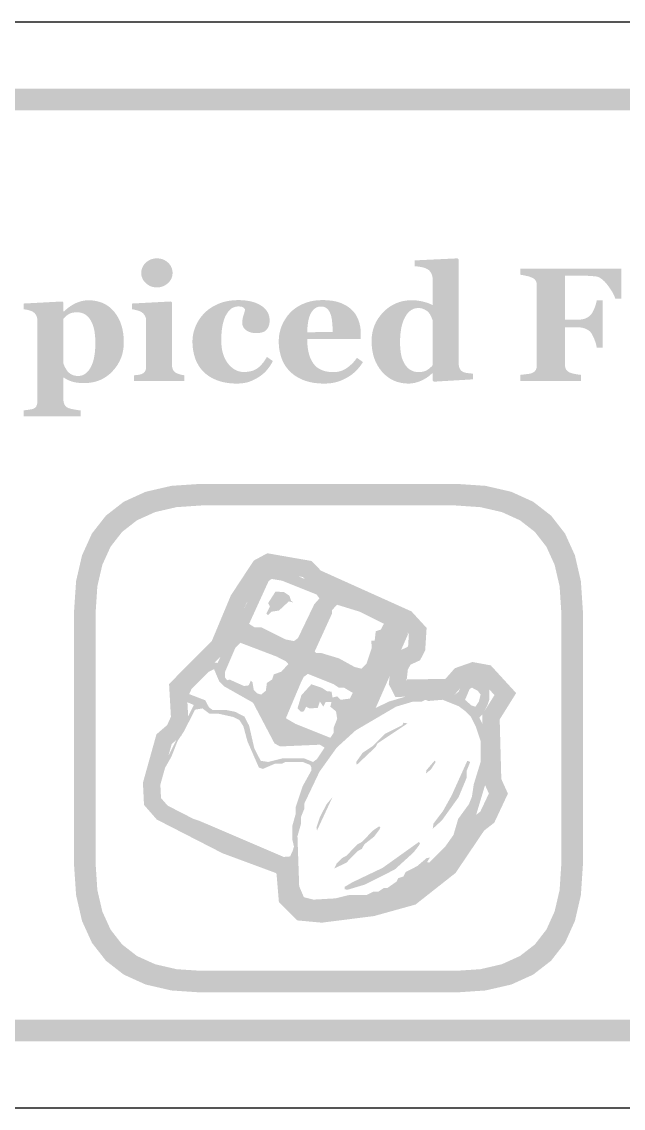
# Model space of a CAD drawing. Header units: millimetres. Extents: x 6 to 294, y 109 to 451.
# Drawn here: x 225.93 to 237.05, y 340.86 to 360.94 of the extents above; entities that cross this region are included whole.
import ezdxf

# ---------------------------------------------------------------- set-up
doc = ezdxf.new("R2010")
doc.units = ezdxf.units.MM
doc.layers.add('CUT', color=1, linetype='Continuous')
doc.layers.add('RASTER', color=7, linetype='Continuous')

msp = doc.modelspace()

# ---------------------------------------------------------------- hatches: boundary and pattern name
at = {"layer": 'RASTER'}
h = msp.add_hatch(color=7, dxfattribs=at)
h.paths.add_polyline_path([(211.2, 357.501), (211.234, 358.016), (211.337, 358.463), (211.509, 358.841), (211.75, 359.151), (212.059, 359.391), (212.438, 359.563), (212.884, 359.666), (213.4, 359.701), (270.6, 359.701), (271.116, 359.666), (271.563, 359.563), (271.941, 359.391), (272.25, 359.151), (272.491, 358.841), (272.663, 358.463), (272.766, 358.016), (272.8, 357.501), (272.8, 344.301), (272.766, 343.785), (272.662, 343.338), (272.491, 342.96), (272.25, 342.651), (271.941, 342.41), (271.563, 342.238), (271.116, 342.135), (270.6, 342.101), (213.4, 342.101), (212.884, 342.135), (212.438, 342.238), (212.059, 342.41), (211.75, 342.651), (211.509, 342.96), (211.337, 343.338), (211.234, 343.785), (211.2, 344.301)])
h.paths.add_polyline_path([(211.6, 357.501), (211.6, 344.301), (211.628, 343.879), (211.712, 343.513), (211.853, 343.204), (212.05, 342.951), (212.303, 342.754), (212.613, 342.613), (212.978, 342.529), (213.4, 342.501), (270.6, 342.501), (271.022, 342.529), (271.388, 342.613), (271.697, 342.754), (271.95, 342.951), (272.147, 343.204), (272.287, 343.513), (272.372, 343.879), (272.4, 344.301), (272.4, 357.501), (272.372, 357.923), (272.287, 358.288), (272.147, 358.598), (271.95, 358.851), (271.697, 359.048), (271.388, 359.188), (271.022, 359.273), (270.6, 359.301), (213.4, 359.301), (212.978, 359.273), (212.613, 359.188), (212.303, 359.048), (212.05, 358.851), (211.853, 358.598), (211.712, 358.288), (211.628, 357.923), (211.6, 357.501)], flags=0)
h = msp.add_hatch(color=7, dxfattribs=at)
h.paths.add_polyline_path([(228.934, 354.301), (228.008, 354.301), (228.008, 354.408), (228.017, 354.408), (228.027, 354.409), (228.036, 354.41), (228.046, 354.411), (228.055, 354.412), (228.064, 354.413), (228.073, 354.414), (228.083, 354.415), (228.092, 354.416), (228.1, 354.418), (228.109, 354.419), (228.117, 354.421), (228.124, 354.423), (228.132, 354.425), (228.139, 354.427), (228.146, 354.43), (228.157, 354.434), (228.167, 354.439), (228.177, 354.445), (228.185, 354.451), (228.193, 354.458), (228.2, 354.465), (228.206, 354.472), (228.211, 354.48), (228.216, 354.489), (228.22, 354.498), (228.223, 354.508), (228.226, 354.519), (228.228, 354.53), (228.229, 354.542), (228.23, 354.554), (228.23, 354.567), (228.23, 355.42), (228.23, 355.433), (228.229, 355.445), (228.227, 355.457), (228.225, 355.468), (228.221, 355.479), (228.217, 355.49), (228.213, 355.5), (228.207, 355.51), (228.201, 355.519), (228.195, 355.528), (228.188, 355.537), (228.181, 355.545), (228.173, 355.553), (228.165, 355.56), (228.157, 355.566), (228.148, 355.572), (228.141, 355.577), (228.134, 355.581), (228.125, 355.585), (228.115, 355.589), (228.105, 355.594), (228.094, 355.598), (228.082, 355.602), (228.069, 355.606), (228.055, 355.61), (228.042, 355.613), (228.03, 355.616), (228.018, 355.619), (228.005, 355.622), (227.994, 355.624), (227.982, 355.625), (227.971, 355.626), (227.971, 355.733), (228.689, 355.771), (228.711, 355.75), (228.711, 354.586), (228.711, 354.574), (228.712, 354.562), (228.714, 354.55), (228.716, 354.539), (228.72, 354.528), (228.723, 354.518), (228.728, 354.508), (228.733, 354.499), (228.739, 354.491), (228.745, 354.482), (228.752, 354.475), (228.76, 354.468), (228.768, 354.462), (228.777, 354.456), (228.786, 354.45), (228.796, 354.446), (228.803, 354.443), (228.811, 354.439), (228.819, 354.436), (228.827, 354.433), (228.835, 354.43), (228.843, 354.428), (228.852, 354.425), (228.86, 354.422), (228.869, 354.42), (228.878, 354.418), (228.887, 354.416), (228.896, 354.414), (228.905, 354.412), (228.915, 354.41), (228.924, 354.409), (228.934, 354.408)])
h.paths.add_polyline_path([(228.72, 356.299), (228.718, 356.272), (228.714, 356.245), (228.708, 356.22), (228.698, 356.196), (228.686, 356.173), (228.672, 356.15), (228.654, 356.129), (228.634, 356.109), (228.612, 356.091), (228.589, 356.075), (228.565, 356.061), (228.54, 356.05), (228.515, 356.042), (228.488, 356.036), (228.46, 356.032), (228.431, 356.031), (228.402, 356.032), (228.374, 356.036), (228.347, 356.042), (228.321, 356.05), (228.296, 356.061), (228.272, 356.075), (228.249, 356.091), (228.227, 356.109), (228.207, 356.129), (228.189, 356.15), (228.175, 356.173), (228.163, 356.196), (228.153, 356.22), (228.146, 356.245), (228.142, 356.272), (228.141, 356.299), (228.142, 356.326), (228.146, 356.352), (228.153, 356.378), (228.163, 356.402), (228.175, 356.425), (228.189, 356.448), (228.207, 356.469), (228.227, 356.489), (228.249, 356.508), (228.272, 356.524), (228.296, 356.537), (228.321, 356.549), (228.347, 356.557), (228.374, 356.563), (228.402, 356.567), (228.431, 356.568), (228.46, 356.567), (228.488, 356.563), (228.515, 356.557), (228.541, 356.549), (228.566, 356.537), (228.59, 356.524), (228.613, 356.508), (228.635, 356.489), (228.655, 356.469), (228.672, 356.448), (228.687, 356.425), (228.698, 356.402), (228.708, 356.378), (228.714, 356.352), (228.718, 356.326), (228.72, 356.299)])
h = msp.add_hatch(color=7, dxfattribs=at)
h.paths.add_polyline_path([(234.271, 354.332), (233.549, 354.289), (233.527, 354.31), (233.527, 354.444), (233.517, 354.447), (233.498, 354.428), (233.478, 354.41), (233.456, 354.392), (233.433, 354.375), (233.408, 354.358), (233.381, 354.342), (233.353, 354.327), (233.323, 354.312), (233.292, 354.298), (233.262, 354.286), (233.231, 354.277), (233.2, 354.268), (233.169, 354.262), (233.138, 354.258), (233.107, 354.255), (233.076, 354.254), (233.004, 354.257), (232.935, 354.268), (232.869, 354.285), (232.806, 354.309), (232.747, 354.34), (232.691, 354.378), (232.638, 354.422), (232.588, 354.474), (232.543, 354.531), (232.504, 354.592), (232.471, 354.657), (232.444, 354.726), (232.423, 354.799), (232.408, 354.876), (232.399, 354.957), (232.396, 355.042), (232.4, 355.118), (232.41, 355.191), (232.427, 355.261), (232.45, 355.329), (232.48, 355.394), (232.517, 355.456), (232.561, 355.516), (232.611, 355.572), (232.666, 355.624), (232.724, 355.669), (232.785, 355.707), (232.848, 355.738), (232.915, 355.762), (232.984, 355.78), (233.056, 355.79), (233.13, 355.793), (233.16, 355.793), (233.19, 355.792), (233.218, 355.79), (233.247, 355.787), (233.275, 355.783), (233.302, 355.778), (233.329, 355.773), (233.356, 355.766), (233.382, 355.759), (233.406, 355.752), (233.429, 355.745), (233.451, 355.737), (233.471, 355.729), (233.49, 355.72), (233.508, 355.712), (233.524, 355.703), (233.524, 356.182), (233.524, 356.195), (233.523, 356.208), (233.521, 356.221), (233.519, 356.234), (233.516, 356.247), (233.512, 356.259), (233.508, 356.271), (233.502, 356.283), (233.497, 356.295), (233.491, 356.306), (233.484, 356.316), (233.477, 356.326), (233.469, 356.335), (233.461, 356.343), (233.453, 356.351), (233.444, 356.357), (233.432, 356.365), (233.42, 356.372), (233.407, 356.379), (233.393, 356.385), (233.378, 356.391), (233.363, 356.395), (233.347, 356.4), (233.33, 356.404), (233.313, 356.407), (233.296, 356.41), (233.279, 356.413), (233.262, 356.415), (233.245, 356.418), (233.228, 356.42), (233.211, 356.422), (233.193, 356.423), (233.193, 356.53), (233.984, 356.568), (234.006, 356.545), (234.006, 354.625), (234.007, 354.611), (234.007, 354.598), (234.009, 354.585), (234.011, 354.573), (234.014, 354.562), (234.017, 354.551), (234.02, 354.541), (234.025, 354.531), (234.03, 354.522), (234.035, 354.513), (234.042, 354.504), (234.049, 354.497), (234.056, 354.489), (234.065, 354.483), (234.074, 354.476), (234.084, 354.471), (234.092, 354.467), (234.101, 354.463), (234.111, 354.46), (234.122, 354.457), (234.134, 354.454), (234.146, 354.451), (234.16, 354.449), (234.174, 354.447), (234.189, 354.446), (234.202, 354.444), (234.216, 354.443), (234.228, 354.441), (234.24, 354.44), (234.251, 354.44), (234.262, 354.439), (234.271, 354.438)])
h.paths.add_polyline_path([(233.524, 354.592), (233.524, 355.42), (233.522, 355.428), (233.519, 355.437), (233.516, 355.446), (233.512, 355.455), (233.508, 355.465), (233.505, 355.475), (233.5, 355.485), (233.496, 355.495), (233.491, 355.505), (233.486, 355.515), (233.48, 355.525), (233.474, 355.535), (233.468, 355.544), (233.461, 355.554), (233.453, 355.563), (233.445, 355.572), (233.438, 355.58), (233.429, 355.587), (233.421, 355.594), (233.411, 355.601), (233.401, 355.608), (233.39, 355.614), (233.379, 355.621), (233.367, 355.626), (233.354, 355.632), (233.342, 355.637), (233.328, 355.641), (233.315, 355.644), (233.301, 355.647), (233.286, 355.648), (233.272, 355.65), (233.256, 355.65), (233.221, 355.647), (233.186, 355.64), (233.154, 355.627), (233.123, 355.609), (233.094, 355.585), (233.066, 355.557), (233.04, 355.523), (233.016, 355.484), (232.994, 355.441), (232.975, 355.393), (232.959, 355.341), (232.946, 355.285), (232.936, 355.224), (232.928, 355.159), (232.924, 355.09), (232.922, 355.017), (232.923, 354.988), (232.923, 354.959), (232.925, 354.932), (232.927, 354.904), (232.929, 354.878), (232.932, 354.853), (232.935, 354.828), (232.939, 354.804), (232.944, 354.781), (232.949, 354.758), (232.955, 354.735), (232.962, 354.714), (232.97, 354.692), (232.979, 354.672), (232.988, 354.652), (232.999, 354.632), (233.01, 354.613), (233.021, 354.595), (233.034, 354.578), (233.047, 354.563), (233.061, 354.548), (233.076, 354.534), (233.091, 354.522), (233.108, 354.51), (233.125, 354.5), (233.143, 354.491), (233.161, 354.483), (233.181, 354.477), (233.202, 354.473), (233.223, 354.469), (233.245, 354.467), (233.268, 354.466), (233.29, 354.467), (233.311, 354.468), (233.331, 354.471), (233.35, 354.475), (233.368, 354.48), (233.385, 354.486), (233.401, 354.493), (233.416, 354.501), (233.431, 354.51), (233.445, 354.519), (233.459, 354.53), (233.472, 354.541), (233.486, 354.553), (233.499, 354.565), (233.512, 354.578), (233.524, 354.592)], flags=0)
for points in [[(237.012, 355.824), (236.899, 355.824), (236.888, 355.855), (236.874, 355.886), (236.858, 355.918), (236.841, 355.95), (236.821, 355.982), (236.799, 356.015), (236.775, 356.049), (236.749, 356.083), (236.723, 356.115), (236.696, 356.144), (236.67, 356.168), (236.644, 356.189), (236.619, 356.206), (236.594, 356.219), (236.569, 356.228), (236.545, 356.233), (236.533, 356.234), (236.521, 356.236), (236.508, 356.237), (236.494, 356.238), (236.479, 356.24), (236.463, 356.241), (236.446, 356.242), (236.428, 356.243), (236.41, 356.244), (236.392, 356.245), (236.374, 356.246), (236.357, 356.246), (236.341, 356.247), (236.324, 356.247), (236.309, 356.248), (236.293, 356.248), (235.969, 356.248), (235.969, 355.432), (236.176, 355.432), (236.197, 355.432), (236.218, 355.433), (236.238, 355.434), (236.258, 355.437), (236.276, 355.439), (236.294, 355.443), (236.312, 355.447), (236.328, 355.451), (236.344, 355.457), (236.359, 355.463), (236.374, 355.471), (236.389, 355.479), (236.403, 355.488), (236.417, 355.499), (236.43, 355.51), (236.442, 355.522), (236.452, 355.532), (236.461, 355.544), (236.47, 355.557), (236.478, 355.571), (236.487, 355.587), (236.496, 355.605), (236.505, 355.624), (236.513, 355.645), (236.522, 355.666), (236.529, 355.686), (236.535, 355.706), (236.541, 355.724), (236.546, 355.742), (236.55, 355.76), (236.553, 355.776), (236.555, 355.792), (236.667, 355.792), (236.667, 354.917), (236.555, 354.917), (236.553, 354.934), (236.55, 354.952), (236.546, 354.971), (236.541, 354.991), (236.535, 355.011), (236.527, 355.032), (236.519, 355.055), (236.51, 355.078), (236.5, 355.101), (236.491, 355.121), (236.482, 355.14), (236.473, 355.156), (236.465, 355.171), (236.457, 355.184), (236.45, 355.194), (236.442, 355.203), (236.431, 355.214), (236.42, 355.225), (236.407, 355.235), (236.394, 355.244), (236.38, 355.252), (236.365, 355.26), (236.35, 355.267), (236.334, 355.273), (236.317, 355.278), (236.299, 355.283), (236.281, 355.287), (236.261, 355.29), (236.241, 355.292), (236.22, 355.294), (236.198, 355.295), (236.176, 355.295), (235.969, 355.295), (235.969, 354.607), (235.97, 354.594), (235.97, 354.582), (235.972, 354.57), (235.974, 354.558), (235.977, 354.547), (235.98, 354.536), (235.984, 354.526), (235.989, 354.517), (235.995, 354.508), (236.001, 354.499), (236.009, 354.491), (236.018, 354.483), (236.028, 354.476), (236.039, 354.469), (236.051, 354.462), (236.064, 354.456), (236.073, 354.453), (236.082, 354.45), (236.092, 354.446), (236.103, 354.443), (236.114, 354.44), (236.126, 354.438), (236.139, 354.435), (236.153, 354.432), (236.167, 354.429), (236.181, 354.427), (236.195, 354.424), (236.209, 354.422), (236.223, 354.42), (236.237, 354.418), (236.251, 354.417), (236.265, 354.415), (236.265, 354.301), (235.145, 354.301), (235.145, 354.415), (235.156, 354.416), (235.168, 354.417), (235.18, 354.419), (235.194, 354.42), (235.209, 354.422), (235.224, 354.424), (235.24, 354.426), (235.257, 354.428), (235.274, 354.43), (235.29, 354.432), (235.304, 354.434), (235.317, 354.436), (235.329, 354.439), (235.339, 354.442), (235.348, 354.444), (235.355, 354.447), (235.368, 354.453), (235.38, 354.459), (235.39, 354.465), (235.4, 354.472), (235.409, 354.479), (235.416, 354.487), (235.423, 354.496), (235.429, 354.504), (235.434, 354.514), (235.438, 354.524), (235.441, 354.535), (235.444, 354.546), (235.446, 354.558), (235.448, 354.571), (235.449, 354.584), (235.449, 354.598), (235.449, 356.064), (235.449, 356.077), (235.448, 356.089), (235.447, 356.1), (235.445, 356.111), (235.442, 356.122), (235.439, 356.132), (235.435, 356.142), (235.431, 356.152), (235.426, 356.161), (235.419, 356.17), (235.412, 356.178), (235.403, 356.186), (235.393, 356.193), (235.382, 356.201), (235.369, 356.207), (235.355, 356.214), (235.345, 356.218), (235.333, 356.222), (235.321, 356.227), (235.308, 356.231), (235.294, 356.235), (235.279, 356.239), (235.264, 356.242), (235.247, 356.246), (235.231, 356.25), (235.215, 356.253), (235.201, 356.256), (235.188, 356.258), (235.175, 356.26), (235.164, 356.262), (235.154, 356.264), (235.145, 356.265), (235.145, 356.379), (237.012, 356.379)], [(229.905, 354.254), (229.855, 354.255), (229.806, 354.258), (229.759, 354.262), (229.713, 354.269), (229.669, 354.277), (229.626, 354.287), (229.585, 354.299), (229.545, 354.313), (229.507, 354.329), (229.471, 354.346), (229.436, 354.364), (229.403, 354.383), (229.372, 354.404), (229.342, 354.427), (229.314, 354.45), (229.288, 354.475), (229.264, 354.502), (229.241, 354.529), (229.219, 354.558), (229.2, 354.589), (229.182, 354.62), (229.165, 354.653), (229.15, 354.686), (229.137, 354.721), (229.126, 354.757), (229.115, 354.794), (229.107, 354.831), (229.1, 354.87), (229.094, 354.909), (229.091, 354.948), (229.088, 354.989), (229.087, 355.03), (229.088, 355.068), (229.091, 355.106), (229.096, 355.142), (229.103, 355.179), (229.111, 355.215), (229.122, 355.251), (229.134, 355.286), (229.148, 355.32), (229.164, 355.354), (229.181, 355.387), (229.2, 355.419), (229.22, 355.45), (229.241, 355.479), (229.264, 355.508), (229.288, 355.535), (229.313, 355.562), (229.341, 355.588), (229.37, 355.613), (229.401, 355.636), (229.433, 355.658), (229.467, 355.679), (229.503, 355.698), (229.54, 355.716), (229.579, 355.733), (229.619, 355.748), (229.66, 355.761), (229.703, 355.772), (229.746, 355.78), (229.79, 355.787), (229.836, 355.792), (229.882, 355.795), (229.93, 355.796), (229.995, 355.795), (230.057, 355.79), (230.116, 355.782), (230.171, 355.771), (230.223, 355.757), (230.271, 355.739), (230.315, 355.718), (230.356, 355.695), (230.393, 355.668), (230.425, 355.639), (230.451, 355.608), (230.474, 355.575), (230.491, 355.54), (230.503, 355.502), (230.51, 355.462), (230.513, 355.42), (230.512, 355.394), (230.509, 355.37), (230.505, 355.347), (230.499, 355.325), (230.491, 355.304), (230.481, 355.285), (230.47, 355.267), (230.457, 355.25), (230.442, 355.235), (230.424, 355.222), (230.404, 355.211), (230.381, 355.202), (230.356, 355.195), (230.328, 355.19), (230.298, 355.187), (230.265, 355.186), (230.238, 355.186), (230.212, 355.189), (230.188, 355.193), (230.164, 355.199), (230.142, 355.206), (230.121, 355.215), (230.1, 355.226), (230.081, 355.238), (230.064, 355.252), (230.049, 355.267), (230.036, 355.282), (230.026, 355.299), (230.018, 355.317), (230.012, 355.336), (230.008, 355.355), (230.007, 355.376), (230.008, 355.394), (230.009, 355.412), (230.011, 355.43), (230.013, 355.447), (230.016, 355.465), (230.021, 355.483), (230.025, 355.5), (230.031, 355.518), (230.036, 355.535), (230.041, 355.551), (230.046, 355.566), (230.049, 355.58), (230.053, 355.593), (230.055, 355.605), (230.057, 355.615), (230.059, 355.625), (230.054, 355.631), (230.05, 355.637), (230.045, 355.643), (230.04, 355.648), (230.035, 355.653), (230.029, 355.658), (230.024, 355.662), (230.018, 355.665), (230.011, 355.669), (230.003, 355.671), (229.995, 355.674), (229.986, 355.676), (229.976, 355.677), (229.965, 355.678), (229.953, 355.679), (229.94, 355.679), (229.924, 355.679), (229.908, 355.677), (229.892, 355.675), (229.877, 355.672), (229.862, 355.667), (229.848, 355.662), (229.834, 355.656), (229.82, 355.648), (229.806, 355.64), (229.793, 355.63), (229.78, 355.619), (229.767, 355.606), (229.755, 355.592), (229.743, 355.576), (229.731, 355.559), (229.719, 355.54), (229.708, 355.521), (229.697, 355.5), (229.687, 355.478), (229.678, 355.454), (229.669, 355.429), (229.661, 355.402), (229.653, 355.374), (229.646, 355.344), (229.64, 355.312), (229.634, 355.279), (229.63, 355.244), (229.626, 355.208), (229.623, 355.17), (229.621, 355.131), (229.62, 355.09), (229.619, 355.048), (229.621, 354.984), (229.627, 354.924), (229.636, 354.867), (229.65, 354.812), (229.667, 354.761), (229.688, 354.714), (229.713, 354.669), (229.741, 354.627), (229.773, 354.59), (229.806, 354.558), (229.84, 354.53), (229.876, 354.508), (229.913, 354.49), (229.952, 354.478), (229.992, 354.47), (230.034, 354.468), (230.073, 354.469), (230.111, 354.472), (230.146, 354.478), (230.18, 354.486), (230.211, 354.496), (230.24, 354.509), (230.267, 354.523), (230.292, 354.54), (230.316, 354.559), (230.339, 354.58), (230.361, 354.603), (230.383, 354.628), (230.404, 354.655), (230.424, 354.683), (230.444, 354.714), (230.463, 354.746), (230.573, 354.67), (230.561, 354.648), (230.549, 354.626), (230.536, 354.605), (230.523, 354.584), (230.509, 354.564), (230.495, 354.545), (230.48, 354.525), (230.464, 354.507), (230.448, 354.488), (230.431, 354.471), (230.414, 354.453), (230.395, 354.437), (230.376, 354.421), (230.356, 354.405), (230.335, 354.39), (230.313, 354.376), (230.29, 354.361), (230.267, 354.347), (230.244, 354.335), (230.22, 354.323), (230.197, 354.312), (230.173, 354.302), (230.15, 354.293), (230.126, 354.285), (230.102, 354.277), (230.076, 354.271), (230.05, 354.266), (230.023, 354.262), (229.995, 354.258), (229.966, 354.256), (229.936, 354.254), (229.905, 354.254)]]:
    msp.add_hatch(color=7, dxfattribs=at).paths.add_polyline_path(points)
h = msp.add_hatch(color=7, dxfattribs=at)
h.paths.add_polyline_path([(227.819, 355.014), (227.816, 354.938), (227.806, 354.865), (227.79, 354.795), (227.767, 354.727), (227.738, 354.662), (227.703, 354.6), (227.661, 354.541), (227.612, 354.484), (227.559, 354.432), (227.502, 354.387), (227.442, 354.349), (227.378, 354.318), (227.311, 354.294), (227.241, 354.277), (227.167, 354.266), (227.089, 354.263), (227.055, 354.263), (227.022, 354.264), (226.991, 354.267), (226.962, 354.27), (226.934, 354.274), (226.908, 354.279), (226.884, 354.285), (226.861, 354.291), (226.839, 354.299), (226.819, 354.306), (226.799, 354.314), (226.781, 354.323), (226.763, 354.332), (226.746, 354.341), (226.731, 354.351), (226.716, 354.361), (226.704, 354.361), (226.704, 353.949), (226.704, 353.937), (226.706, 353.924), (226.707, 353.913), (226.71, 353.901), (226.713, 353.89), (226.717, 353.88), (226.721, 353.87), (226.727, 353.86), (226.733, 353.851), (226.739, 353.842), (226.746, 353.834), (226.754, 353.827), (226.762, 353.82), (226.771, 353.814), (226.781, 353.809), (226.791, 353.804), (226.801, 353.8), (226.812, 353.796), (226.825, 353.793), (226.838, 353.789), (226.853, 353.785), (226.868, 353.782), (226.885, 353.778), (226.903, 353.775), (226.92, 353.772), (226.937, 353.769), (226.954, 353.766), (226.969, 353.764), (226.984, 353.762), (226.998, 353.761), (227.011, 353.76), (227.023, 353.759), (227.023, 353.65), (225.966, 353.65), (225.966, 353.759), (225.975, 353.76), (225.985, 353.761), (225.996, 353.762), (226.007, 353.763), (226.019, 353.764), (226.031, 353.766), (226.044, 353.768), (226.058, 353.77), (226.072, 353.772), (226.084, 353.774), (226.096, 353.776), (226.107, 353.778), (226.117, 353.78), (226.126, 353.782), (226.134, 353.784), (226.142, 353.787), (226.153, 353.791), (226.163, 353.796), (226.173, 353.802), (226.181, 353.808), (226.188, 353.816), (226.195, 353.824), (226.201, 353.832), (226.205, 353.842), (226.209, 353.851), (226.213, 353.862), (226.216, 353.872), (226.218, 353.883), (226.22, 353.894), (226.221, 353.906), (226.222, 353.918), (226.222, 353.93), (226.222, 355.429), (226.221, 355.441), (226.219, 355.452), (226.217, 355.463), (226.214, 355.474), (226.211, 355.485), (226.208, 355.495), (226.204, 355.504), (226.199, 355.514), (226.195, 355.523), (226.189, 355.531), (226.183, 355.54), (226.176, 355.548), (226.168, 355.556), (226.16, 355.564), (226.151, 355.571), (226.142, 355.578), (226.134, 355.583), (226.126, 355.587), (226.117, 355.591), (226.108, 355.596), (226.098, 355.599), (226.087, 355.603), (226.076, 355.606), (226.064, 355.61), (226.052, 355.613), (226.04, 355.615), (226.028, 355.618), (226.016, 355.62), (226.004, 355.622), (225.992, 355.624), (225.98, 355.625), (225.969, 355.626), (225.969, 355.733), (226.682, 355.771), (226.704, 355.752), (226.704, 355.59), (226.716, 355.587), (226.74, 355.611), (226.765, 355.633), (226.791, 355.654), (226.818, 355.674), (226.845, 355.692), (226.873, 355.709), (226.901, 355.725), (226.93, 355.739), (226.96, 355.752), (226.989, 355.763), (227.019, 355.772), (227.048, 355.78), (227.077, 355.786), (227.106, 355.79), (227.135, 355.793), (227.164, 355.793), (227.238, 355.79), (227.308, 355.78), (227.374, 355.763), (227.435, 355.74), (227.493, 355.71), (227.547, 355.673), (227.597, 355.629), (227.643, 355.579), (227.684, 355.523), (227.72, 355.463), (227.75, 355.399), (227.775, 355.33), (227.794, 355.258), (227.808, 355.181), (227.816, 355.1), (227.819, 355.014)])
h.paths.add_polyline_path([(227.293, 355.008), (227.293, 355.036), (227.292, 355.063), (227.291, 355.089), (227.289, 355.116), (227.287, 355.142), (227.284, 355.168), (227.281, 355.193), (227.277, 355.219), (227.272, 355.243), (227.267, 355.267), (227.261, 355.291), (227.255, 355.314), (227.247, 355.336), (227.239, 355.357), (227.23, 355.378), (227.22, 355.398), (227.209, 355.417), (227.198, 355.435), (227.186, 355.453), (227.174, 355.469), (227.16, 355.484), (227.146, 355.498), (227.131, 355.512), (227.115, 355.524), (227.098, 355.535), (227.081, 355.544), (227.062, 355.553), (227.043, 355.559), (227.022, 355.564), (227.001, 355.568), (226.979, 355.57), (226.956, 355.571), (226.933, 355.57), (226.911, 355.569), (226.89, 355.566), (226.87, 355.563), (226.852, 355.558), (226.835, 355.552), (226.819, 355.546), (226.804, 355.538), (226.79, 355.529), (226.776, 355.52), (226.763, 355.51), (226.75, 355.5), (226.738, 355.489), (226.726, 355.477), (226.715, 355.465), (226.704, 355.452), (226.704, 354.622), (226.707, 354.614), (226.71, 354.606), (226.713, 354.597), (226.717, 354.588), (226.721, 354.578), (226.726, 354.568), (226.732, 354.557), (226.738, 354.546), (226.744, 354.535), (226.75, 354.524), (226.756, 354.514), (226.763, 354.505), (226.769, 354.496), (226.775, 354.487), (226.781, 354.479), (226.788, 354.472), (226.797, 354.463), (226.807, 354.454), (226.817, 354.445), (226.827, 354.438), (226.837, 354.431), (226.848, 354.424), (226.86, 354.419), (226.871, 354.414), (226.883, 354.409), (226.895, 354.405), (226.907, 354.402), (226.92, 354.399), (226.933, 354.397), (226.946, 354.396), (226.96, 354.395), (226.974, 354.395), (227.009, 354.397), (227.043, 354.404), (227.074, 354.416), (227.104, 354.434), (227.132, 354.455), (227.159, 354.482), (227.183, 354.514), (227.206, 354.551), (227.226, 354.592), (227.244, 354.638), (227.259, 354.688), (227.271, 354.743), (227.281, 354.802), (227.288, 354.867), (227.292, 354.935), (227.293, 355.008)], flags=0)
h = msp.add_hatch(color=7, dxfattribs=at)
h.paths.add_polyline_path([(232.237, 354.651), (232.224, 354.63), (232.21, 354.61), (232.195, 354.59), (232.18, 354.57), (232.164, 354.55), (232.148, 354.531), (232.131, 354.512), (232.113, 354.493), (232.095, 354.475), (232.076, 354.458), (232.056, 354.441), (232.036, 354.425), (232.015, 354.409), (231.993, 354.394), (231.971, 354.38), (231.948, 354.367), (231.924, 354.353), (231.899, 354.341), (231.874, 354.329), (231.85, 354.318), (231.825, 354.308), (231.8, 354.298), (231.775, 354.29), (231.75, 354.282), (231.724, 354.276), (231.698, 354.27), (231.67, 354.265), (231.642, 354.261), (231.613, 354.258), (231.582, 354.256), (231.551, 354.254), (231.519, 354.254), (231.466, 354.255), (231.414, 354.258), (231.365, 354.263), (231.317, 354.269), (231.271, 354.278), (231.227, 354.289), (231.185, 354.301), (231.145, 354.315), (231.106, 354.331), (231.069, 354.349), (231.034, 354.368), (231.001, 354.388), (230.969, 354.409), (230.939, 354.432), (230.911, 354.456), (230.885, 354.481), (230.86, 354.508), (230.837, 354.535), (230.815, 354.564), (230.795, 354.594), (230.777, 354.626), (230.76, 354.658), (230.745, 354.692), (230.732, 354.726), (230.72, 354.762), (230.71, 354.799), (230.701, 354.836), (230.694, 354.874), (230.688, 354.912), (230.684, 354.952), (230.682, 354.992), (230.681, 355.033), (230.682, 355.07), (230.685, 355.107), (230.689, 355.144), (230.695, 355.18), (230.703, 355.215), (230.712, 355.25), (230.723, 355.285), (230.736, 355.32), (230.751, 355.353), (230.766, 355.386), (230.784, 355.418), (230.803, 355.449), (230.823, 355.479), (230.844, 355.508), (230.868, 355.536), (230.892, 355.563), (230.918, 355.589), (230.945, 355.613), (230.974, 355.636), (231.005, 355.658), (231.037, 355.678), (231.071, 355.697), (231.106, 355.715), (231.143, 355.732), (231.182, 355.747), (231.221, 355.76), (231.262, 355.771), (231.304, 355.78), (231.347, 355.787), (231.391, 355.792), (231.436, 355.795), (231.482, 355.796), (231.533, 355.796), (231.58, 355.793), (231.626, 355.789), (231.669, 355.784), (231.71, 355.777), (231.749, 355.768), (231.785, 355.758), (231.819, 355.747), (231.852, 355.734), (231.882, 355.719), (231.912, 355.704), (231.94, 355.687), (231.966, 355.669), (231.992, 355.65), (232.015, 355.63), (232.038, 355.609), (232.058, 355.588), (232.077, 355.565), (232.094, 355.542), (232.11, 355.518), (232.124, 355.493), (232.137, 355.467), (232.149, 355.44), (232.159, 355.412), (232.168, 355.383), (232.176, 355.354), (232.182, 355.325), (232.188, 355.296), (232.192, 355.266), (232.195, 355.235), (232.197, 355.205), (232.197, 355.174), (232.197, 355.079), (231.207, 355.079), (231.209, 355.006), (231.214, 354.937), (231.223, 354.874), (231.236, 354.814), (231.252, 354.759), (231.272, 354.709), (231.296, 354.663), (231.323, 354.622), (231.354, 354.585), (231.389, 354.553), (231.429, 354.526), (231.473, 354.504), (231.521, 354.487), (231.573, 354.475), (231.63, 354.467), (231.69, 354.465), (231.724, 354.466), (231.758, 354.47), (231.79, 354.475), (231.821, 354.484), (231.852, 354.494), (231.881, 354.507), (231.91, 354.523), (231.938, 354.54), (231.965, 354.56), (231.991, 354.581), (232.016, 354.603), (232.04, 354.626), (232.063, 354.65), (232.085, 354.676), (232.106, 354.703), (232.125, 354.731)])
h.paths.add_polyline_path([(231.677, 355.208), (231.677, 355.23), (231.677, 355.252), (231.676, 355.274), (231.675, 355.297), (231.674, 355.319), (231.672, 355.342), (231.671, 355.365), (231.668, 355.388), (231.666, 355.41), (231.663, 355.432), (231.66, 355.452), (231.656, 355.472), (231.652, 355.49), (231.648, 355.507), (231.643, 355.523), (231.638, 355.539), (231.631, 355.555), (231.624, 355.571), (231.616, 355.585), (231.608, 355.599), (231.599, 355.611), (231.59, 355.623), (231.58, 355.633), (231.57, 355.643), (231.558, 355.651), (231.547, 355.658), (231.534, 355.664), (231.521, 355.669), (231.507, 355.673), (231.492, 355.676), (231.477, 355.677), (231.46, 355.678), (231.433, 355.676), (231.407, 355.671), (231.382, 355.662), (231.359, 355.649), (231.337, 355.633), (231.317, 355.613), (231.298, 355.59), (231.28, 355.563), (231.264, 355.533), (231.25, 355.498), (231.238, 355.459), (231.228, 355.416), (231.22, 355.369), (231.214, 355.317), (231.209, 355.261), (231.207, 355.202)], flags=0)
h = msp.add_hatch(color=7, dxfattribs=at)
h.paths.add_polyline_path([(226.9, 350.051), (226.937, 350.602), (227.047, 351.079), (227.23, 351.483), (227.488, 351.813), (227.818, 352.07), (228.222, 352.254), (228.699, 352.364), (229.25, 352.401), (233.95, 352.401), (234.501, 352.364), (234.978, 352.254), (235.382, 352.07), (235.713, 351.813), (235.97, 351.483), (236.153, 351.079), (236.263, 350.602), (236.3, 350.051), (236.3, 345.351), (236.263, 344.8), (236.153, 344.323), (235.97, 343.919), (235.713, 343.588), (235.382, 343.331), (234.978, 343.148), (234.501, 343.038), (233.95, 343.001), (229.25, 343.001), (228.699, 343.038), (228.222, 343.148), (227.818, 343.331), (227.488, 343.588), (227.23, 343.919), (227.047, 344.323), (226.937, 344.8), (226.9, 345.351)])
h.paths.add_polyline_path([(227.3, 350.051), (227.3, 345.351), (227.33, 344.894), (227.422, 344.498), (227.574, 344.163), (227.788, 343.888), (228.062, 343.675), (228.397, 343.523), (228.793, 343.431), (229.25, 343.401), (233.95, 343.401), (234.407, 343.431), (234.803, 343.523), (235.138, 343.675), (235.413, 343.888), (235.626, 344.163), (235.778, 344.498), (235.87, 344.894), (235.9, 345.351), (235.9, 350.051), (235.87, 350.508), (235.778, 350.904), (235.626, 351.239), (235.413, 351.513), (235.138, 351.727), (234.803, 351.879), (234.407, 351.97), (233.95, 352.001), (229.25, 352.001), (228.793, 351.97), (228.397, 351.879), (228.062, 351.727), (227.788, 351.513), (227.574, 351.239), (227.422, 350.904), (227.33, 350.508), (227.3, 350.051)], flags=0)
h = msp.add_hatch(color=7, dxfattribs=at)
h.paths.add_polyline_path([(230.47, 351.118), (231.288, 350.975), (231.46, 350.797), (233.134, 350.043), (233.413, 349.738), (233.387, 349.324), (233.292, 349.14), (233.115, 349.059), (233.066, 348.968), (233.043, 348.76), (233.03, 348.785), (233.76, 348.796), (233.935, 348.994), (234.26, 349.108), (234.598, 349.046), (235.067, 348.534), (234.763, 348.047), (234.793, 346.946), (234.915, 346.676), (234.664, 346.14), (234.475, 345.992), (233.948, 345.21), (233.208, 344.626), (232.441, 344.413), (231.477, 344.291), (231.022, 344.333), (230.684, 344.671), (230.641, 345.189), (230.629, 345.208), (229.644, 345.573), (228.428, 346.197), (228.192, 346.467), (228.172, 346.877), (228.422, 347.772), (228.62, 347.943), (228.689, 348.095), (228.655, 348.702), (229.446, 349.5), (229.797, 350.34), (230.22, 350.983)])
h.paths.add_polyline_path([(230.524, 350.784), (230.443, 350.74), (230.081, 350.189), (229.717, 349.319), (228.982, 348.578), (229.012, 348.035), (228.883, 347.747), (228.704, 347.593), (228.494, 346.841), (228.506, 346.594), (228.628, 346.454), (229.774, 345.866), (230.838, 345.472), (230.953, 345.298), (230.994, 344.814), (231.167, 344.641), (231.471, 344.613), (232.378, 344.728), (233.06, 344.917), (233.711, 345.431), (234.238, 346.213), (234.406, 346.345), (234.563, 346.678), (234.475, 346.873), (234.441, 348.135), (234.667, 348.497), (234.434, 348.751), (234.286, 348.778), (234.12, 348.72), (233.906, 348.478), (232.836, 348.463), (232.714, 348.699), (232.755, 349.065), (232.884, 349.306), (233.059, 349.385), (233.072, 349.411), (233.085, 349.622), (232.942, 349.778), (231.272, 350.53), (231.13, 350.678), (230.524, 350.784)], flags=0)
h = msp.add_hatch(color=7, dxfattribs=at)
h.paths.add_polyline_path([(230.494, 350.858), (230.612, 350.868), (230.932, 350.74), (232.655, 350.006), (232.984, 349.824), (233.07, 349.623), (232.473, 348.26), (232.719, 348.378), (233.261, 348.538), (233.676, 348.57), (233.932, 348.506), (234.005, 348.56), (234.082, 348.739), (234.155, 348.793), (234.347, 348.793), (234.516, 348.707), (234.57, 348.602), (234.57, 348.41), (234.538, 348.314), (234.452, 348.145), (234.388, 348.081), (234.538, 347.772), (234.57, 347.612), (234.57, 347.261), (234.538, 347.197), (234.506, 346.878), (234.315, 346.24), (234.165, 345.943), (233.846, 345.496), (233.494, 345.145), (233.207, 344.953), (232.847, 344.771), (232.527, 344.676), (232.208, 344.644), (232.144, 344.612), (231.953, 344.612), (231.634, 344.548), (231.187, 344.548), (231.018, 344.634), (230.9, 344.835), (230.9, 345.346), (230.877, 345.387), (229.974, 345.761), (229.058, 346.185), (229.112, 346.208), (229.208, 346.176), (230.772, 345.506), (230.89, 345.515), (230.932, 345.601), (230.963, 345.697), (230.932, 345.825), (230.932, 346.08), (230.995, 346.304), (230.995, 346.431), (231.123, 346.814), (231.283, 347.101), (231.283, 347.165), (231.26, 347.207), (231.123, 347.261), (230.804, 347.261), (230.74, 347.229), (230.612, 347.229), (230.389, 347.133), (230.315, 347.156), (230.102, 347.644), (230.028, 347.922), (229.952, 348.037), (229.846, 348.091), (229.559, 348.155), (229.399, 348.155), (229.272, 348.25), (229.135, 348.228), (228.93, 347.826), (228.815, 347.654), (228.697, 347.357), (228.57, 347.133), (228.506, 346.974), (228.506, 346.878), (228.442, 346.75), (228.442, 346.655), (228.496, 346.549), (228.592, 346.454), (229.039, 346.217), (228.921, 346.24), (228.56, 346.422), (228.464, 346.517), (228.41, 346.623), (228.41, 346.814), (228.506, 347.101), (229.112, 348.314), (228.911, 348.4), (228.889, 348.57), (229.026, 348.752), (229.09, 348.784), (229.294, 348.994), (229.473, 349.103), (229.549, 349.09), (230.347, 350.718), (230.411, 350.813)])
h.paths.add_polyline_path([(230.548, 350.644), (230.494, 350.603), (230.134, 349.814), (230.229, 349.751), (230.357, 349.751), (230.804, 349.527), (230.963, 349.495), (231.037, 349.55), (231.337, 350.175), (231.433, 350.284), (231.378, 350.357), (230.74, 350.612)], flags=0)
h.paths.add_polyline_path([(230.622, 350.411), (230.781, 350.399), (230.877, 350.335), (230.909, 350.239), (230.954, 350.207), (230.868, 350.229), (230.686, 350.06), (230.548, 350.038), (230.485, 349.974), (230.453, 350.006), (230.517, 350.134), (230.485, 350.197)], flags=0)
h.paths.add_polyline_path([(231.761, 350.166), (231.666, 350.07), (231.666, 350.006), (231.346, 349.304), (231.378, 349.272), (231.474, 349.272), (231.793, 349.176), (232.081, 349.017), (232.208, 348.985), (232.304, 349.08), (232.4, 349.368), (232.39, 349.505), (232.454, 349.505), (232.473, 349.677), (232.569, 349.709), (232.623, 349.814), (232.176, 350.038)], flags=0)
h.paths.add_polyline_path([(229.974, 349.463), (229.878, 349.368), (229.687, 348.921), (229.687, 348.825), (229.728, 348.771), (229.773, 348.784), (230.038, 348.665), (230.124, 348.675), (230.165, 348.761), (230.197, 348.729), (230.22, 348.592), (230.284, 348.528), (230.357, 348.506), (230.443, 348.579), (230.462, 348.72), (230.558, 348.784), (230.59, 348.879), (230.73, 348.93), (230.858, 349.071), (230.813, 349.122), (230.644, 349.208)], flags=0)
h.paths.add_polyline_path([(229.486, 348.975), (229.39, 348.93), (229.071, 348.611), (229.026, 348.515), (229.326, 348.4), (229.39, 348.273), (229.463, 348.219), (229.719, 348.219), (229.878, 348.187), (230.047, 348.1), (230.134, 347.931), (230.229, 347.516), (230.347, 347.283), (230.485, 347.261), (230.74, 347.325), (231.155, 347.325), (231.315, 347.261), (231.388, 347.315), (231.528, 347.526), (231.442, 347.58), (230.708, 347.548), (230.603, 347.603), (230.207, 348.356), (229.677, 348.656), (229.581, 348.752)], flags=0)
h.paths.add_polyline_path([(231.219, 348.889), (231.145, 348.835), (231.091, 348.729), (230.813, 348.069), (230.995, 347.963), (231.634, 347.708), (231.698, 347.804), (231.698, 347.899), (231.761, 348.059), (231.739, 348.196), (231.634, 348.282), (231.656, 348.369), (231.548, 348.369), (231.506, 348.282), (231.442, 348.378), (231.401, 348.26), (231.251, 348.25), (231.187, 348.282), (231.145, 348.196), (231.091, 348.187), (231.027, 348.25), (231.101, 348.496), (231.283, 348.697), (231.474, 348.633), (231.57, 348.57), (231.656, 348.56), (231.675, 348.452), (231.761, 348.474), (231.825, 348.41), (231.994, 348.432), (232.049, 348.538), (231.889, 348.633), (231.793, 348.633), (231.698, 348.697)], flags=0)
h.paths.add_polyline_path([(234.251, 348.633), (234.209, 348.611), (234.123, 348.41), (234.241, 348.305), (234.315, 348.282), (234.379, 348.378), (234.411, 348.506), (234.356, 348.579)], flags=0)
h.paths.add_polyline_path([(233.389, 348.41), (233.325, 348.378), (233.166, 348.378), (232.847, 348.282), (232.103, 347.845), (231.752, 347.526), (231.433, 347.079), (231.155, 346.495), (231.155, 346.399), (231.091, 346.24), (231.091, 346.112), (231.027, 345.889), (231.059, 344.963), (231.145, 344.762), (231.324, 344.717), (231.729, 344.74), (231.985, 344.803), (232.304, 344.803), (232.432, 344.867), (232.527, 344.867), (232.623, 344.931), (232.687, 344.931), (232.856, 345.049), (232.888, 345.113), (232.984, 345.145), (233.028, 345.228), (233.239, 345.336), (233.411, 345.483), (233.475, 345.496), (233.421, 345.41), (233.463, 345.4), (233.75, 345.688), (233.909, 345.911), (233.996, 346.208), (234.197, 346.485), (234.251, 346.623), (234.283, 346.846), (234.411, 347.261), (234.411, 347.644), (234.324, 347.909), (234.229, 348.1), (234.133, 348.196), (234.005, 348.292), (233.708, 348.41), (233.443, 348.388)], flags=0)
h.paths.add_polyline_path([(232.984, 347.986), (233.06, 347.973), (232.505, 347.603), (232.473, 347.539), (232.122, 347.207), (232.112, 347.261), (232.231, 347.43), (232.422, 347.558), (232.645, 347.781), (232.965, 347.941)], flags=0)
h.paths.add_polyline_path([(233.558, 347.283), (233.581, 347.261), (233.494, 347.124), (233.399, 347.047), (233.411, 347.111)], flags=0)
h.paths.add_polyline_path([(234.165, 347.283), (234.219, 347.261), (234.155, 347.101), (234.155, 346.974), (234.005, 346.613), (233.699, 346.185), (233.526, 346.026), (233.539, 346.122), (233.718, 346.358), (233.877, 346.645)], flags=0)
h.paths.add_polyline_path([(231.675, 346.613), (231.388, 345.994), (231.378, 346.048), (231.442, 346.24), (231.56, 346.473)], flags=0)
h.paths.add_polyline_path([(232.537, 346.071), (232.559, 346.048), (232.537, 346.007), (232.441, 345.879), (232.262, 345.739), (232.218, 345.656), (232.135, 345.611), (231.931, 345.4), (231.707, 345.292), (231.752, 345.387), (231.848, 345.483), (231.931, 345.528), (232.135, 345.739), (232.218, 345.783), (232.422, 345.994)], flags=0)
h.paths.add_polyline_path([(233.271, 345.783), (233.293, 345.761), (233.271, 345.719), (233.175, 345.592), (232.824, 345.273), (232.272, 344.995), (231.953, 344.899), (231.899, 344.909), (231.899, 344.953), (232.039, 345.036), (232.601, 345.304)], flags=0)

# ---------------------------------------------------------------- linework, layer by layer
at = {"layer": 'CUT'}
for points in [[(212.999, 360.941), (271.001, 360.941)], [(271.001, 340.861), (212.999, 340.861)]]:
    msp.add_lwpolyline(points, dxfattribs=at)

doc.saveas('drawing.dxf')
